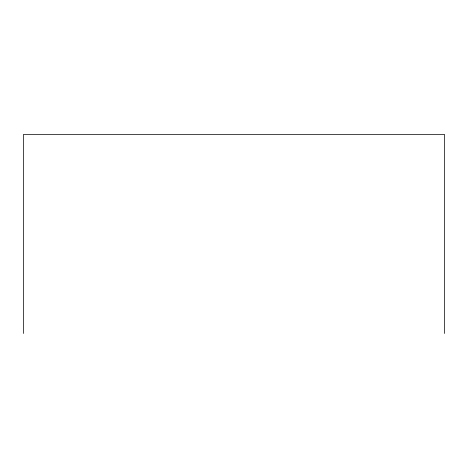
<?xml version="1.0" encoding="UTF-8"?>
<svg xmlns="http://www.w3.org/2000/svg" width="468" height="468" viewBox="0 0 468 468"><rect width="100%" height="100%" fill="white"/><g stroke="black" fill="none" stroke-linecap="round" stroke-linejoin="round"><path stroke-width="0.7" d="M444.6 333.485L444.6 134.515L23.4 134.515L23.4 333.485"/></g></svg>
